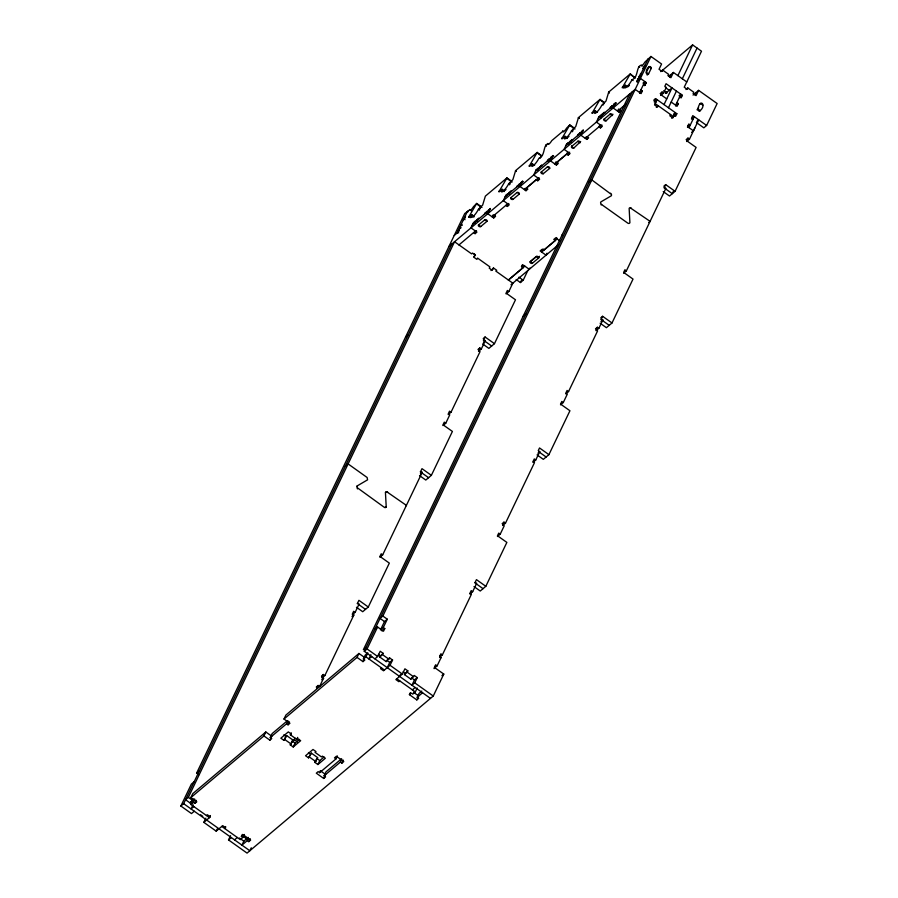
<?xml version="1.0" encoding="UTF-8"?>
<svg xmlns="http://www.w3.org/2000/svg" width="898" height="898" viewBox="0 0 898 898"><rect width="100%" height="100%" fill="white"/><g stroke="black" fill="none" stroke-linecap="round" stroke-linejoin="round"><path stroke-width="1.35" d="M405.694 505.967L406.39 505.372L386.611 491.666L385.444 492.531L386.207 506.618L385.365 507.449L384.007 507.112L357.101 487.603L357.135 485.953L367.574 479.835L367.147 477.512L348.098 463.918L345.303 466.275M610.505 193.777L591.804 179.903L589.009 182.249M540.158 158.104L541.606 155.657L537.206 152.402L515.609 170.62L512.881 179.6L508.661 183.809A6.511 1.369 -54.6 0 1 503.194 191.162A6.511 1.369 -54.6 0 1 502.139 189.298L498.873 191.824L506.966 177.905L511.411 181.07L509.267 184.685M572.127 131.658L574.271 128.044L569.826 124.889L566.571 128.156A3.715 0.786 -54.6 0 1 563.966 131.4A3.715 0.786 -54.6 0 1 563.057 131.119L551.787 140.627A3.715 0.786 -54.6 0 1 549.194 143.86A3.715 0.786 -54.6 0 1 548.274 143.59C542.695 144.825 545.636 155.994 538.901 158.295A6.511 1.369 -54.6 0 1 533.434 165.647A6.511 1.369 -54.6 0 1 532.391 163.795L529.124 166.321L537.206 152.402M603.018 105.077L604.466 102.63L600.066 99.375L578.469 117.593L575.741 126.573L571.521 130.782A6.511 1.369 -54.6 0 1 566.054 138.135A6.511 1.369 -54.6 0 1 564.999 136.283L561.733 138.808L569.826 124.889M630.834 74.803L634.538 77.43L630.317 73.861L608.709 92.079L605.993 101.059L601.761 105.268A6.511 1.369 -54.6 0 1 596.294 112.632A6.511 1.369 -54.6 0 1 595.251 110.768L591.984 113.294L600.066 99.375M651.263 68.237C650.41 63.388 645.662 69.55 646.336 72.311A1.392 1.055 49.9 0 0 646.964 74.085A1.392 1.055 49.9 0 0 648.558 73.883L651.263 68.237L650.567 68.832M630.317 73.861L622.224 87.78L625.491 85.254L627.713 86.837L629.453 85.366M479.667 209.133L481.171 206.585L476.726 203.419L468.61 217.226L471.899 214.813L474.122 216.396A6.511 1.369 -54.6 0 0 473.807 217.114M661.568 71.077L692.605 44.9L701.495 51.22L686.779 81.943L673.421 72.446L670.896 77.711L667.932 75.6L668.561 74.287L662.634 70.066L662.006 71.391L659.042 69.281L661.568 64.016L650.949 56.462L644.887 62.097A3.715 0.786 -54.6 0 1 642.295 65.33A3.715 0.786 -54.6 0 1 641.374 65.049C635.863 66.261 638.714 77.464 632.001 79.754A6.511 1.369 -54.6 0 1 626.535 87.117A6.511 1.369 -54.6 0 1 625.491 85.254M194.271 811.22L191.487 813.577L180.857 806.022L191.375 784.089L194.17 781.731M198.851 774.693L196.628 773.111L464.737 213.533L469.957 209.661A3.715 0.786 -54.6 0 0 470.866 209.93A3.715 0.786 -54.6 0 0 473.459 206.697L476.726 203.419M180.857 806.022L183.652 803.676L451.761 244.088M457.015 233.121L467.532 211.176L468.273 211.703M454.22 235.478L457.946 232.335L459.215 229.697L458.283 230.483L459.024 231.011M460.18 228.597L459.439 228.07L461.628 224.657L462.369 225.185M463.323 219.954L465.523 216.541L464.592 217.316L465.332 217.844M194.507 799.074L189.994 802.879L185.549 799.725L188.344 797.368L454.556 241.742L471.607 253.865L472.539 253.079L475.502 255.189L473.639 256.761M190.881 797.57L192.778 793.619L265.83 731.993L271.757 736.214L269.871 740.165L263.945 735.945L190.881 797.57L196.808 801.791L194.956 803.362L193.474 802.307L190.892 804.473L209.414 817.651L210.424 815.541M189.994 802.879L193.418 799.209L190.892 804.473M193.474 802.307L194.888 799.343M193.081 804.731L191.061 808.941L193.856 806.584M194.956 803.362L196.37 800.399M448.966 246.445L471.001 227.868L473.527 222.592L475.39 221.02L474.761 222.345L475.502 222.872M473.594 232.604L475.076 233.66L476.939 232.088L471.001 227.868L472.909 223.916L489.657 209.784M478.174 219.46L478.802 218.147L476.939 219.718L476.31 221.031L477.051 221.559M475.076 233.66L476.501 230.696M484.381 214.229L486.873 211.344L486.233 212.658L486.985 213.185M487.794 211.344L490.286 208.459L487.771 213.735L471.012 227.868M493.215 214.779L492.205 216.889L507.718 203.801M225.679 826.564L224.736 828.54L225.667 827.754L222.704 825.644L216.182 831.144L203.835 822.366L205.855 818.145M581.635 133.342L580.894 132.814L581.522 131.49L583.386 129.929L580.871 135.194L487.76 213.724L493.698 217.945L495.112 214.981M507.033 195.113L507.662 193.8L505.799 195.371L503.284 200.647L509.211 204.856L507.348 206.428L505.866 205.373M510.446 192.239L511.074 190.915L509.211 192.486L508.582 193.811L509.323 194.338M507.348 206.428L508.773 203.464M516.653 186.997L519.145 184.112L518.516 185.426M523.298 181.766L522.557 181.239L520.694 182.799L520.065 184.124L520.806 184.651M522.557 181.239L520.043 186.503L525.97 190.724L527.833 189.152L526.351 188.097L536.274 179.712L537.756 180.767L539.619 179.196L533.693 174.987L536.218 169.711L538.082 168.139L537.442 169.464L538.183 169.991M216.182 831.144L217.193 829.034M525.117 188.344L524.477 189.658L538.138 178.141M263.945 735.945L265.83 731.993M525.97 190.724L527.395 187.761M539.002 168.151L541.494 165.266L542.235 165.793M540.854 166.579L541.494 165.266M493.473 267.649L492.216 270.287L489.253 268.176L489.881 266.863L477.534 258.074L476.905 259.399L473.942 257.288L475.199 254.65L473.717 253.606M269.871 740.165L271.735 738.594L270.253 737.539L272.139 733.587L287.45 720.679M537.756 180.767L539.182 177.804M547.062 161.348L549.554 158.463L548.925 159.777M553.718 156.106L552.977 155.578L551.114 157.15L550.485 158.463L551.226 158.991M552.977 155.578L550.452 160.843L556.378 165.064L558.242 163.492L556.76 162.437L566.694 154.063L567.648 152.088M270.253 737.539L286.574 723.766L288.056 724.821L289.919 723.249L283.993 719.04L285.878 715.089L358.942 653.463L364.869 657.673M696.859 121.432L698.723 119.861L689.473 139.168L687.991 138.112L686.723 140.75L696.107 147.418L675.083 191.308L665.699 184.64L664.43 187.267L665.912 188.322L626.389 270.837L624.907 269.782L623.639 272.408L633.023 279.087L611.998 322.977L602.614 316.298L601.357 318.936L602.839 319.991L598.843 328.331L597.361 327.276L596.092 329.903L597.574 330.958L568.557 391.528L567.076 390.473L565.819 393.111L567.3 394.166L563.304 402.495L561.822 401.451L560.554 404.078L569.938 410.756L548.914 454.646L539.53 447.967L538.272 450.605L539.754 451.649L535.758 459.989L534.276 458.934L533.008 461.572L534.49 462.627L505.473 523.197L503.991 522.142L502.734 524.769L504.216 525.824L500.22 534.164L498.738 533.109L497.47 535.747L506.865 542.414L485.829 586.304L476.445 579.637L475.188 582.263L476.67 583.318L472.674 591.659L471.192 590.603L469.923 593.241L471.405 594.296L442.388 654.855L440.907 653.8L439.65 656.438L441.131 657.493L437.135 665.833L435.653 664.778L434.385 667.405L443.78 674.084L433.263 696.029L247.051 853.1L228.53 839.922L230.55 835.712M286.574 723.766L287.989 720.802M555.907 161.898L554.897 164.008L568.546 152.492M288.056 724.821L289.47 721.857M556.378 165.064L557.793 162.1M569.231 143.018L568.49 142.49L566.627 144.062L564.112 149.337L570.039 153.547L568.176 155.118L566.694 154.063M568.49 142.49L567.862 143.803L568.602 144.331M569.411 142.501L571.903 139.605L572.643 140.133M290.346 734.8L291.278 734.014L288.314 731.904L280.861 738.19L283.824 740.289L286.653 735.563L293.074 740.12L290.245 744.857L293.208 746.968L300.662 740.682L297.698 738.583L296.767 739.368L290.346 734.8L291.289 732.824M571.274 140.93L571.903 139.605M283.824 740.289L286.653 735.563M571.981 145.667L571.431 146.733A1.392 0.864 25.6 0 0 573.833 148.047L580.669 141.491M244.29 834.466L242.864 837.43L241.382 836.375L242.337 834.399M568.176 155.118L569.601 152.155M577.481 135.688L579.973 132.803L580.714 133.331M579.345 134.116L579.973 132.803M316.859 688.104L318.116 685.466L319.598 686.521L323.594 678.181L322.113 677.137L323.37 674.499L324.851 675.554L353.868 614.984L352.386 613.929L353.655 611.302L355.137 612.357L359.133 604.017L357.651 602.962L358.908 600.324L368.292 607.003L389.328 563.113L379.933 556.434L381.201 553.808L382.683 554.863L422.217 472.348L420.735 471.293L421.993 468.666L431.377 475.334L452.412 431.444L443.017 424.776L444.286 422.139L445.767 423.194L449.763 414.854L448.282 413.798L449.539 411.172L451.021 412.216L480.037 351.657L478.555 350.602L479.824 347.964L481.306 349.019L485.302 340.679L483.82 339.624L485.077 336.997L494.461 343.665L515.486 299.786L506.102 293.107L507.37 290.469L508.852 291.524L512.848 283.184L495.808 271.073L496.74 270.287L493.777 268.188L490.981 270.545M248.308 837.396L243.841 841.168L241.944 845.119L247.309 840.595L248.263 838.62M323.269 675.386L322.056 677.911L324.851 675.554M290.245 744.857L293.074 740.12M293.197 741.636L294.903 738.066M523.938 265.752L522.995 267.727L521.514 266.672L522.456 264.697M293.208 746.968L295.105 743.016L299.36 739.424M296.767 739.368L297.709 737.393M585.945 137.035L585.305 138.348L600.829 125.26M247.309 840.595L248.791 841.65L250.216 838.687M616.398 103.225L615.658 102.698L613.143 107.973L580.86 135.194L586.798 139.415L587.752 137.439M601.503 115.786L600.762 115.258L598.899 116.83L596.395 122.106L602.322 126.326L600.459 127.898L598.977 126.843L599.92 124.867M516.159 279.525L520.413 282.544L521.581 280.109M600.762 115.258L600.133 116.583L600.874 117.11M604.915 112.912L604.174 112.385L602.322 113.956L601.682 115.27L602.423 115.797M251.272 847.779L249.846 850.743L183.652 803.676M520.413 282.544L523.208 280.198L527.889 270.444M603.546 113.698L604.174 112.385M529.921 267.997L529.292 269.31L523.377 265.101L521.514 266.672M600.459 127.898L601.873 124.934M609.753 108.467L612.245 105.582L611.617 106.896M539.406 256.3L538.564 258.052L532.346 263.282A1.392 0.864 25.6 0 1 529.966 261.992L536.678 256.312A1.392 0.864 25.6 0 1 538.564 258.052L536.331 256.469L530.134 261.711L532.346 263.282M543.122 248.858L541.606 252.012L557.119 238.924M615.658 102.698L613.805 104.269L613.166 105.582L613.906 106.11M612.941 114.259L606.105 120.815A1.392 0.864 25.6 0 1 603.714 119.524L610.427 113.844A1.392 0.864 25.6 0 1 612.313 115.584L610.09 114.001M547.005 253.214L546.063 255.189L540.136 250.969L541.999 249.397L543.481 250.452L555.267 240.507L556.693 237.543M618.599 109.017L617.588 111.128L625.85 104.157M308.53 757.856L311.348 753.119L317.769 757.688L314.951 762.424L317.914 764.535L325.357 758.249L322.393 756.138L321.462 756.924L315.041 752.356L315.973 751.57L313.009 749.471L305.556 755.746L308.53 757.856L311.348 753.119M283.993 719.04L357.045 657.415L358.942 653.463M640.88 89.901L642.362 90.956L641.105 93.594L635.178 89.373L613.143 107.962L619.081 112.183L620.496 109.219M629.588 94.088L363.376 649.714L366.171 647.357M637.445 82.077L636.704 81.55L637.973 78.912L638.893 78.126L639.645 78.654M639.87 77.026L639.129 76.498L641.318 73.086M643.754 68.91L643.013 68.383L645.202 64.959M430.468 698.386L364.274 651.308L632.383 91.731M637.636 80.764L648.154 58.819L648.895 59.347M364.274 651.308L367.069 648.951L377.587 627.017L383.513 631.227L384.771 628.589L383.289 627.545L380.494 629.891L384.49 621.562L387.285 619.205L382.84 616.039L380.045 618.396L384.49 621.562M382.84 616.039L650.949 56.462M363.353 658.997L365.25 655.057L367.821 652.88L365.924 656.831L363.353 658.997L364.835 660.052L362.972 661.624L357.045 657.415M362.972 661.624L364.397 658.661M314.951 762.424L316.837 758.473L319.8 760.584L324.055 756.992M649.041 66.654L646.336 72.311L648.558 73.883L647.155 75.062M383.289 627.545L387.285 619.205M639.623 92.539L644.876 81.572L643.013 83.144M317.914 764.535L319.8 760.584M370.908 654.721L368.887 658.941L371.682 656.584M644.629 85.647L646.358 82.616L640.431 78.407L636.704 81.55M341.285 758.967L325.985 771.876L324.099 775.827L325.581 776.882L323.718 778.454L316.309 773.178L318.161 771.618L319.643 772.662L320.597 770.686M374.893 658.863L377.688 656.505L380.213 651.241L383.177 653.351L379.753 657.022L386.174 661.59L389.597 657.92L392.561 660.019L390.035 665.295L383.525 670.784L380.561 668.684L381.493 667.899M379.753 657.022L383.177 653.351M323.718 778.454L325.604 774.503L320.317 770.742M319.643 772.662L335.975 758.9L337.39 755.936M674.095 115.292L675.577 116.347L676.845 113.709L655.596 98.612L654.339 101.238L655.821 102.293M386.174 661.59L386.802 660.277L389.766 662.376L392.561 660.019M324.099 775.827L340.421 762.054L341.835 759.102M679.629 96.872L681.111 97.916L682.379 95.289L666.069 83.694L664.812 86.331L666.294 87.387L663.555 93.089L662.073 92.034L660.816 94.672L666.743 98.881M669.639 76.925L670.626 74.803M387.24 667.652L389.766 662.376M340.421 762.054L341.902 763.109L343.317 760.146M666.327 91.652L665.485 93.403L671.996 87.914L664.015 104.583M677.889 75.623L692.605 44.9M668.46 107.749L676.441 91.068M682.334 78.788L697.05 48.065M399.599 676.43L400.609 674.319M399.767 680.897L398.835 681.683L395.872 679.573L402.383 674.072L404.908 668.808L407.872 670.918L404.448 674.589L410.869 679.157L414.292 675.476L417.256 677.586L414.741 682.85L411.946 685.208L414.472 679.943L417.256 677.586M670.503 114.506L669.874 115.82L672.838 117.93L675.363 112.665L673.5 114.226M686.757 81.931L684.231 87.196L687.195 89.306L687.834 87.993L693.761 92.202L693.121 93.515L696.085 95.626L698.61 90.361L717.143 103.528L706.625 125.473L703.83 127.83L696.388 122.532M675.633 105.201L680.897 94.234L679.034 95.805M404.448 674.589L407.872 670.918M676.901 102.574L678.383 103.629L677.114 106.256L671.188 102.046M410.869 679.157L411.969 677.44M694.839 94.84L695.815 92.718M421.768 691.078L419.085 693.346L417.2 697.297L418.681 698.341L416.818 699.912L409.409 694.648L410.352 692.672M409.409 694.648L411.273 693.076L412.754 694.132L415.325 691.954L417.222 688.014M688.721 124.878L687.509 127.404L690.281 125.035L688.8 123.98L687.531 126.618L693.458 130.827L694.783 128.088M697.028 109.803L698.61 107.648M689.013 127.673L694.277 116.695L691.482 119.052M697.959 109.017L700.182 110.6A1.392 1.055 49.9 0 1 698.588 110.791A1.392 1.055 49.9 0 1 697.959 109.017C699.935 97.343 707.265 105.582 699.475 111.184M416.818 699.912L418.232 696.949M434.116 668.662L435.317 666.148M440.806 654.687L439.593 657.213L442.388 654.855M673.489 191.162L672.288 193.665L663.948 187.738M478.511 225.005L478.331 225.275A1.392 0.864 25.6 0 0 480.733 226.577L486.941 221.346A1.392 0.864 25.6 0 0 485.055 219.606L478.499 224.994L480.722 226.577M549.621 168.454L549.801 168.184A1.392 0.864 25.6 0 0 547.398 166.882L541.191 172.113A1.392 0.864 25.6 0 0 543.077 173.853L549.621 168.454L547.398 166.882M562.406 234.479L562.227 234.76A1.392 0.864 25.6 0 0 562.462 235.534M385.736 507.202L386.207 506.618M357.135 485.953L356.989 486.211M471.899 214.813A6.511 1.369 -54.6 0 0 472.954 216.676A6.511 1.369 -54.6 0 0 478.421 209.313L482.641 205.114L485.369 196.134L506.966 177.905M643.013 68.383L643.945 67.597M573.294 128.874L574.271 128.044M460.696 225.443L461.628 224.657M639.129 76.498L640.061 75.713L640.802 76.24M504.047 191.6A6.511 1.369 -54.6 0 1 504.362 190.881L506.001 189.512M566.907 138.584A6.511 1.369 -54.6 0 1 567.222 137.854L568.962 136.395M505.181 196.696L521.94 182.552M535.578 171.035L552.337 156.892M566.009 145.386L582.768 131.243M598.281 118.154L615.04 104.022M643.563 84.973L646.358 82.616M516.99 192.542L510.771 197.762L512.994 199.345L519.212 194.114A1.392 0.864 25.6 0 0 517.327 192.374L519.201 194.114M660.771 71.638L662.634 70.066M458.923 244.963L475.446 231.022M639.567 93.313L642.362 90.956M493.698 217.945L495.561 216.373L494.08 215.329M586.798 139.415L588.661 137.843L587.18 136.788M619.081 112.183L620.933 110.611L619.452 109.567M668.785 76.386L673.421 72.446M660.21 93.605L662.073 92.034M653.744 100.183L655.596 98.612M660.771 95.446L663.555 93.089M654.294 102.013L657.078 99.667L654.563 104.931L657.527 107.042L658.155 105.717L656.292 107.289M685.971 89.553L687.834 87.993M679.584 97.646L682.379 95.289M675.588 105.986L678.383 103.629M405.593 336.974L408.388 334.617M693.054 95.087L698.61 90.361M674.05 116.067L676.845 113.709M671.603 118.177L673.466 116.605L655.192 103.607M699.654 104.314L700.586 103.528L702.808 105.111M524.847 266.156L508.324 280.097L522.995 267.727M601.099 204.89L601.57 204.497A1.863 1.403 49.9 0 1 600.841 201.927L611.28 195.809A1.863 1.403 49.9 0 0 610.55 193.227M510.984 284.756L558.466 244.705M691.628 132.376L693.458 130.827M686.128 139.684L687.991 138.112M506.057 293.882L508.852 291.524M686.678 141.525L689.473 139.168M630.665 208.112L650.096 221.346L648.693 222.524M483.214 338.568L485.077 336.997M663.835 186.212L665.699 184.64M483.438 342.25L485.302 340.679M477.961 349.535L479.824 347.964M478.511 351.376L481.306 349.019M523.13 316.276L525.925 313.918M494.461 343.665L488.871 348.379L482.619 343.934M675.083 191.308L669.493 196.022L663.24 191.577M357.303 487.951L357.404 488.916M448.225 414.573L451.021 412.216M442.972 425.551L445.767 423.194M623.594 273.194L626.389 270.837M386.286 491.7L385.444 492.531M387.307 491.846L387.644 492.037M600.751 317.87L602.614 316.298M420.354 473.92L422.217 472.348M600.975 321.563L602.839 319.991M595.497 328.848L597.361 327.276M385.006 507.74L386.084 506.91M596.048 330.689L598.843 328.331M431.377 475.334L425.798 480.048L419.534 475.603M611.998 322.977L606.408 327.691L600.156 323.235M565.762 393.885L568.557 391.528M379.888 557.22L382.683 554.863M560.509 404.852L563.304 402.495M537.891 453.221L539.754 451.649M352.342 614.703L355.137 612.357M532.963 462.347L535.758 459.989M352.016 616.556L353.868 614.984M368.292 607.003L362.713 611.718L356.45 607.261M548.914 454.646L543.324 459.349L537.071 454.904M196.628 773.111L199.423 770.753M374.792 629.363L377.587 627.017M321.506 676.071L323.37 674.499M502.128 523.714L503.991 522.142M502.678 525.543L505.473 523.197M321.731 679.752L323.594 678.181M381.976 630.946L384.771 628.589M316.253 687.037L318.116 685.466M497.425 536.521L500.22 534.164M388.048 659.222L389.597 657.92M206.45 815.541L207.382 814.755L210.345 816.866L203.835 822.366M469.879 594.016L472.674 591.659M485.829 586.304L480.25 591.019L473.987 586.574M440.435 658.077L441.131 657.493M228.53 839.922L231.325 837.576M434.34 668.191L437.135 665.833M234.535 839.855L237.33 837.497M412.362 689.855L415.157 687.498M241.382 836.375L243.246 834.803L250.654 840.079L248.791 841.65M242.864 837.43L240.294 839.608L221.772 826.429M441.917 675.655L443.78 674.084M417.2 697.297L422.565 692.762M341.902 763.109L343.766 761.538L336.346 756.273L334.494 757.845L335.975 758.9M648.962 66.822L651.185 68.405M644.281 65.745L645.022 66.272M641.666 65.442L642.407 65.969M638.961 66.575L639.702 67.103M665.429 87.577L669.796 90.687M640.386 73.872L641.127 74.399M663.723 90.709L666.99 93.033M706.625 125.473L692.796 115.64L691.527 118.278L693.009 119.333M637.973 78.912L638.714 79.439M634.796 77.408L635.537 77.924M643.619 84.199L645.101 85.254M632.001 79.754L633.112 80.551M622.393 87.084L623.874 88.139M608.709 92.079L609.45 92.606M608.575 92.427L609.315 92.954M613.805 104.269L614.546 104.797M610.382 107.154L612.234 108.467M600.594 100.307L604.298 102.944M602.322 113.956L603.063 114.484M595.251 110.768L597.473 112.351M603.883 119.232L606.105 120.815M598.899 116.83L600.751 118.154M592.152 112.587L592.893 113.114M578.469 117.593L579.21 118.121M578.334 117.941L579.075 118.469M581.522 131.49L582.263 132.017M574.316 128.425L575.057 128.953M570.353 125.821L574.058 128.459M578.11 134.374L578.851 134.902M571.521 130.782L572.632 131.568M577.807 141.222L580.029 142.804A1.392 0.864 25.6 0 0 578.155 141.065L571.599 146.453L573.822 148.035M562.597 130.985L563.338 131.512M564.999 136.283L567.222 137.854M570.039 141.177L571.891 142.501M561.912 138.101L562.653 138.629M566.627 144.062L567.368 144.589M547.814 143.456L548.555 143.983M545.849 145.106L546.59 145.633M545.715 145.454L546.455 145.981M551.114 157.15L551.855 157.678M547.701 160.035L549.554 161.348M537.734 153.334L541.438 155.971M601.57 204.497L627.713 223.086A1.863 1.403 49.9 0 0 629.902 222.592L629.15 208.504A1.863 1.403 49.9 0 1 631.013 207.82M539.631 166.837L540.371 167.365M532.391 163.795L534.613 165.378M541.191 172.113L543.413 173.696M536.218 169.711L536.959 170.238M529.292 165.614L530.033 166.141M515.609 170.62L516.35 171.148M515.474 170.968L516.215 171.496M520.694 182.799L521.435 183.327M511.456 181.452L512.197 181.98M507.493 178.848L511.198 181.486M517.282 185.684L518.023 186.212M508.661 183.809L509.772 184.595M509.211 192.486L509.952 193.014M502.139 189.298L504.362 190.881M505.799 195.371L506.539 195.899M499.052 191.128L499.793 191.656M559.791 240.821L555.649 237.88L553.785 239.452L555.267 240.507M488.422 210.031L489.163 210.559M481.216 206.955L481.957 207.483M477.242 204.362L480.946 206.989M485.01 212.905L485.751 213.432M478.421 209.313L479.532 210.11M484.707 219.763L486.929 221.335M469.497 209.526L471.349 210.839M476.939 219.718L477.68 220.246M468.812 216.643L470.294 217.698M473.527 222.592L474.267 223.119M464.255 219.168L464.996 219.696M600.863 319.396L609.203 325.334M460.371 227.284L461.112 227.811M457.946 232.335L458.687 232.863M518.954 277.168L523.208 280.198M483.326 340.095L491.666 346.022M538.822 451.806L546.119 456.992M420.242 471.764L428.582 477.691M474.694 582.735L483.034 588.661M357.157 603.422L365.497 609.36M382.548 654.664L388.969 659.233M407.243 672.232L413.664 676.8M378.406 654.305L380.382 655.708M403.101 671.861L405.088 673.275M411.509 677.833L414.472 679.943M367.069 648.951L377.688 656.505M390.035 665.295L402.383 674.072M414.741 682.85L433.263 696.029M365.924 656.831L384.456 669.998M396.804 678.787L415.325 691.954M413.417 692.201L418.715 695.961M294.409 739.671L297.541 741.894M283.746 734.934L285.721 736.349M292.142 740.906L295.105 743.016M308.441 752.502L310.416 753.905M284.756 739.503L291.176 744.072M309.451 757.07L315.883 761.639M188.344 797.368L192.789 800.522M243.302 836.442L246.636 838.822M190.623 801.566L192.599 802.969M239.396 838.014L243.841 841.168M200.624 814.778L202.757 816.304M513.005 199.356A1.392 0.864 25.6 0 1 510.614 198.054"/></g></svg>
